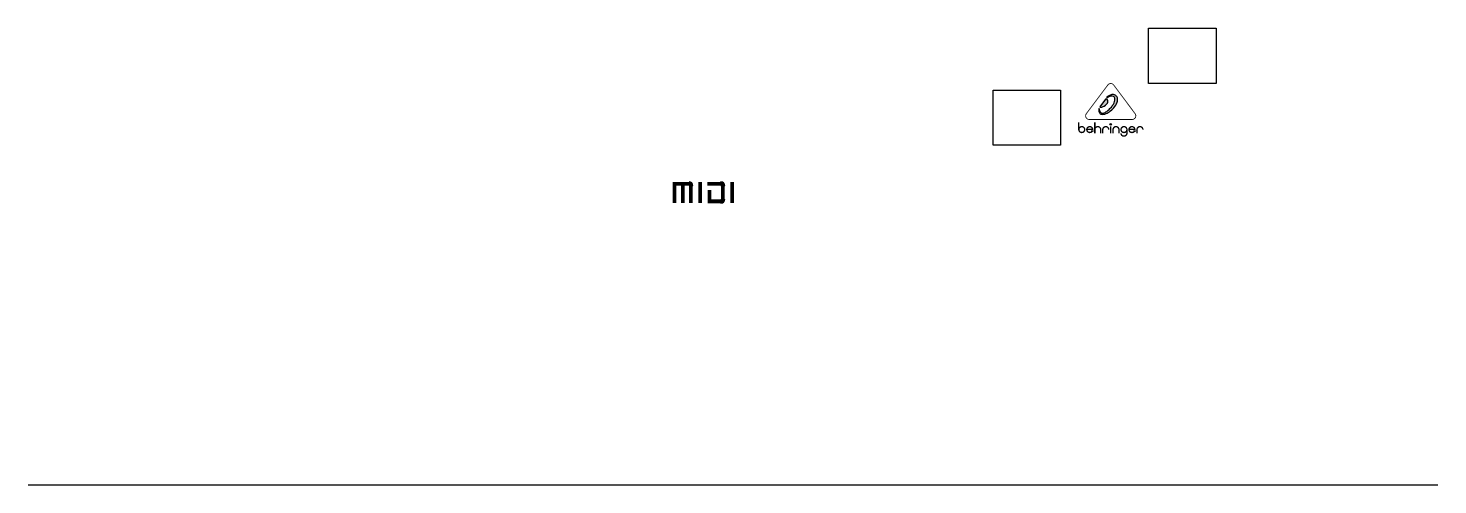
# Model space of a CAD drawing. Extents: x -0.6 to 20.3, y 1.3 to 8.1.
import ezdxf

# ---------------------------------------------------------------- set-up
doc = ezdxf.new("R2010")
doc.units = 0
doc.header["$MEASUREMENT"] = 0
doc.layers.get('0').update_dxf_attribs({"linetype": 'CONTINUOUS'})
picture_1 = doc.add_image_def('image1.png', size_in_pixel=(102, 83))
picture_2 = doc.add_image_def('image2.gif', size_in_pixel=(73, 60))

msp = doc.modelspace()

# ---------------------------------------------------------------- hatches: boundary and pattern name
h = msp.add_hatch(color=40)
edge = h.paths.add_edge_path()
edge.add_spline(control_points=[(15.242, 6.894), (15.242, 6.883), (15.243, 6.861), (15.255, 6.824), (15.296, 6.811), (15.347, 6.818), (15.405, 6.854), (15.472, 6.909), (15.515, 6.981), (15.53, 7.053), (15.497, 7.097), (15.449, 7.113), (15.403, 7.096), (15.377, 7.079), (15.365, 7.072)], knot_values=[0, 0, 0, 0, 0.032673, 0.064682, 0.108866, 0.14606, 0.219704, 0.307332, 0.404018, 0.469582, 0.51223, 0.556871, 0.609738, 0.652294, 0.652294, 0.652294, 0.652294], degree=3, periodic=0)
edge.add_line((15.365, 7.072), (15.363, 7.056))
edge.add_spline(control_points=[(15.363, 7.056), (15.382, 7.067), (15.412, 7.084), (15.465, 7.087), (15.488, 7.045), (15.48, 7.003), (15.46, 6.962), (15.429, 6.919), (15.387, 6.877), (15.343, 6.841), (15.296, 6.827), (15.254, 6.851), (15.251, 6.881), (15.249, 6.9)], knot_values=[0, 0, 0, 0, 0.065213, 0.103154, 0.143101, 0.18643, 0.227236, 0.280793, 0.34471, 0.405108, 0.45057, 0.482493, 0.534919, 0.534919, 0.534919, 0.534919], degree=3, periodic=0)
edge.add_line((15.249, 6.9), (15.242, 6.894))
edge = h.paths.add_edge_path(flags=17)
edge.add_spline(control_points=[(15.259, 6.924), (15.263, 6.923), (15.292, 6.916), (15.34, 6.943), (15.381, 6.984), (15.377, 7.039), (15.352, 7.039), (15.342, 7.039)], knot_values=[0, 0, 0, 0, 0.012158, 0.08708, 0.14662, 0.185203, 0.212184, 0.212184, 0.212184, 0.212184], degree=3, periodic=0)
edge.add_line((15.342, 7.039), (15.259, 6.924))
for color, points in [(40, [(15.16, 6.57), (15.138, 6.57), (15.155, 6.56)]), (40, [(15.433, 6.665, 1), (15.41, 6.665, 1)]), (40, [(15.763, 6.57), (15.78, 6.56), (15.785, 6.57)]), (40, [(9.177, 5.758), (9.232, 5.758, 0.414214), (9.177, 5.813)]), (256, [(9.649, 5.813), (9.649, 5.758), (9.705, 5.758, 0.414214)]), (256, [(9.649, 5.498, 0.414214), (9.705, 5.553), (9.649, 5.553)])]:
    msp.add_hatch(color=color).paths.add_polyline_path(points)

# ---------------------------------------------------------------- linework, layer by layer
at = {"color": 40}
for p, q in [((15.249, 6.9), (15.242, 6.894)), ((15.342, 7.039), (15.259, 6.924)), ((15.365, 7.072), (15.363, 7.056)), ((15.138, 6.57), (15.16, 6.57)), ((15.155, 6.56), (15.138, 6.57)), ((15.16, 6.57), (15.155, 6.56)), ((15.78, 6.56), (15.763, 6.57)), ((15.763, 6.57), (15.785, 6.57)), ((15.785, 6.57), (15.78, 6.56)), ((9.177, 5.758), (9.232, 5.758))]:
    msp.add_line(p, q, dxfattribs=at)
for p, q in [((9.649, 5.758), (9.649, 5.813)), ((9.649, 5.758), (9.705, 5.758)), ((9.649, 5.553), (9.649, 5.498)), ((9.649, 5.553), (9.705, 5.553)), ((-0.611, 1.323), (20.264, 1.323))]:
    msp.add_line(p, q)
at = {"color": 40, "const_width": 0.012}
msp.add_lwpolyline([(15.103, 6.738), (15.738, 6.738, 0.617694), (15.781, 6.825), (15.464, 7.249, 0.500616), (15.377, 7.249), (15.06, 6.825, 0.617694)], format="xyb", close=True, dxfattribs=at)
at = {"color": 40}
for points, const_width in [([(14.948, 6.694), (14.948, 6.588)], 0.02), ([(15.185, 6.694), (15.185, 6.535)], 0.02), ([(15.075, 6.593), (15.162, 6.593)], 0.02), ([(15.272, 6.588), (15.272, 6.535)], 0.02), ([(15.303, 6.588), (15.303, 6.535)], 0.02), ([(15.421, 6.636), (15.421, 6.535)], 0.02), ([(15.455, 6.588), (15.455, 6.535)], 0.02), ([(15.542, 6.588), (15.542, 6.535)], 0.02), ([(15.66, 6.588), (15.66, 6.534)], 0.02), ([(15.7, 6.593), (15.787, 6.593)], 0.02), ([(15.81, 6.588), (15.81, 6.535)], 0.02), ([(8.933, 5.785), (9.177, 5.785)], 0.055), ([(8.961, 5.498), (8.961, 5.785)], 0.055), ([(9.084, 5.498), (9.084, 5.78)], 0.055), ([(9.204, 5.498), (9.204, 5.758)], 0.055)]:
    msp.add_lwpolyline(points, dxfattribs=dict(at, const_width=const_width))
at = {"color": 40, "const_width": 0.02}
for points in [[(14.948, 6.588), (14.948, 6.588, -0.414214), (14.992, 6.632, -0.414214)], [(14.948, 6.588), (14.948, 6.588, 0.414214), (14.992, 6.545, 0.414214)], [(15.035, 6.588), (15.035, 6.588, 0.414214), (14.992, 6.632, 0.414214)], [(15.035, 6.588), (15.035, 6.588, -0.414214), (14.992, 6.545, -0.414214)], [(15.066, 6.588), (15.066, 6.588, -0.414214), (15.11, 6.632, -0.414214)], [(15.066, 6.588), (15.066, 6.588, 0.414214), (15.11, 6.545, 0.414214)], [(15.153, 6.588), (15.153, 6.588, 0.414214), (15.11, 6.632, 0.414214)], [(15.147, 6.565, -0.258986), (15.11, 6.545)], [(15.185, 6.588), (15.185, 6.588, -0.414214), (15.228, 6.632, -0.414214)], [(15.272, 6.588), (15.272, 6.588, 0.414214), (15.228, 6.632, 0.414214)], [(15.303, 6.588), (15.303, 6.588, -0.414214), (15.347, 6.632, -0.414214)], [(15.39, 6.588), (15.39, 6.588, 0.414214), (15.347, 6.632, 0.414214)], [(15.455, 6.588), (15.455, 6.588, -0.414214), (15.498, 6.632, -0.414214)], [(15.542, 6.588), (15.542, 6.588, 0.414214), (15.498, 6.632, 0.414214)], [(15.573, 6.588), (15.573, 6.588, -0.414214), (15.616, 6.632, -0.414214)], [(15.573, 6.588), (15.573, 6.588, 0.414214), (15.616, 6.545, 0.414214)], [(15.573, 6.534), (15.573, 6.534, 0.414214), (15.616, 6.491, 0.414214)], [(15.66, 6.588), (15.66, 6.588, 0.414214), (15.616, 6.632, 0.414214)], [(15.66, 6.588), (15.66, 6.588, -0.414214), (15.616, 6.545, -0.414214)], [(15.66, 6.534), (15.66, 6.534, -0.414214), (15.616, 6.491, -0.414214)], [(15.691, 6.588), (15.691, 6.588, -0.414214), (15.735, 6.632, -0.414214)], [(15.691, 6.588), (15.691, 6.588, 0.414214), (15.735, 6.545, 0.414214)], [(15.778, 6.588), (15.778, 6.588, 0.414214), (15.735, 6.632, 0.414214)], [(15.772, 6.565, -0.258986), (15.735, 6.545)], [(15.81, 6.588), (15.81, 6.588, -0.414214), (15.853, 6.632, -0.414214)], [(15.897, 6.588), (15.897, 6.588, 0.414214), (15.853, 6.632, 0.414214)]]:
    msp.add_lwpolyline(points, format="xyb", dxfattribs=at)
at = {"color": 7, "const_width": 0.055}
for points in [[(9.339, 5.498), (9.339, 5.813)], [(9.448, 5.785), (9.649, 5.785)], [(9.479, 5.498), (9.479, 5.694)], [(9.677, 5.553), (9.677, 5.758)], [(9.814, 5.498), (9.814, 5.813)], [(9.453, 5.525), (9.649, 5.525)]]:
    msp.add_lwpolyline(points, dxfattribs=at)
at = {"color": 40}
msp.add_circle((15.421, 6.665), 0.0117, dxfattribs=at)
msp.add_arc((9.177, 5.758), 0.0552, 360, 90, dxfattribs=at)
for centre, start, end in [((9.649, 5.758), 360, 90), ((9.649, 5.553), 270, 0)]:
    msp.add_arc(centre, 0.0552, start, end)
for points in [[(15.242, 6.894), (15.244, 6.861), (15.257, 6.831), (15.298, 6.814), (15.335, 6.818), (15.4, 6.853), (15.466, 6.91), (15.515, 6.993), (15.52, 7.059), (15.495, 7.093), (15.452, 7.107), (15.401, 7.093), (15.365, 7.072)], [(15.249, 6.9), (15.264, 6.849), (15.292, 6.833), (15.336, 6.842), (15.385, 6.877), (15.43, 6.923), (15.461, 6.966), (15.478, 7.003), (15.483, 7.046), (15.461, 7.08), (15.423, 7.083), (15.363, 7.056)], [(15.259, 6.924), (15.271, 6.922), (15.341, 6.948), (15.376, 6.996), (15.369, 7.034), (15.342, 7.039)]]:
    msp.add_spline(points, degree=3, dxfattribs=at)

# ---------------------------------------------------------------- pictures from other files: only their frames are drawn
image = msp.add_image(picture_2, insert=(15.982, 7.269), size_in_units=(1, 0.822))
image.dxf.flags = 7
image = msp.add_image(picture_1, insert=(13.679, 6.357), size_in_units=(1, 0.814))
image.dxf.flags = 7

doc.saveas('drawing.dxf')
